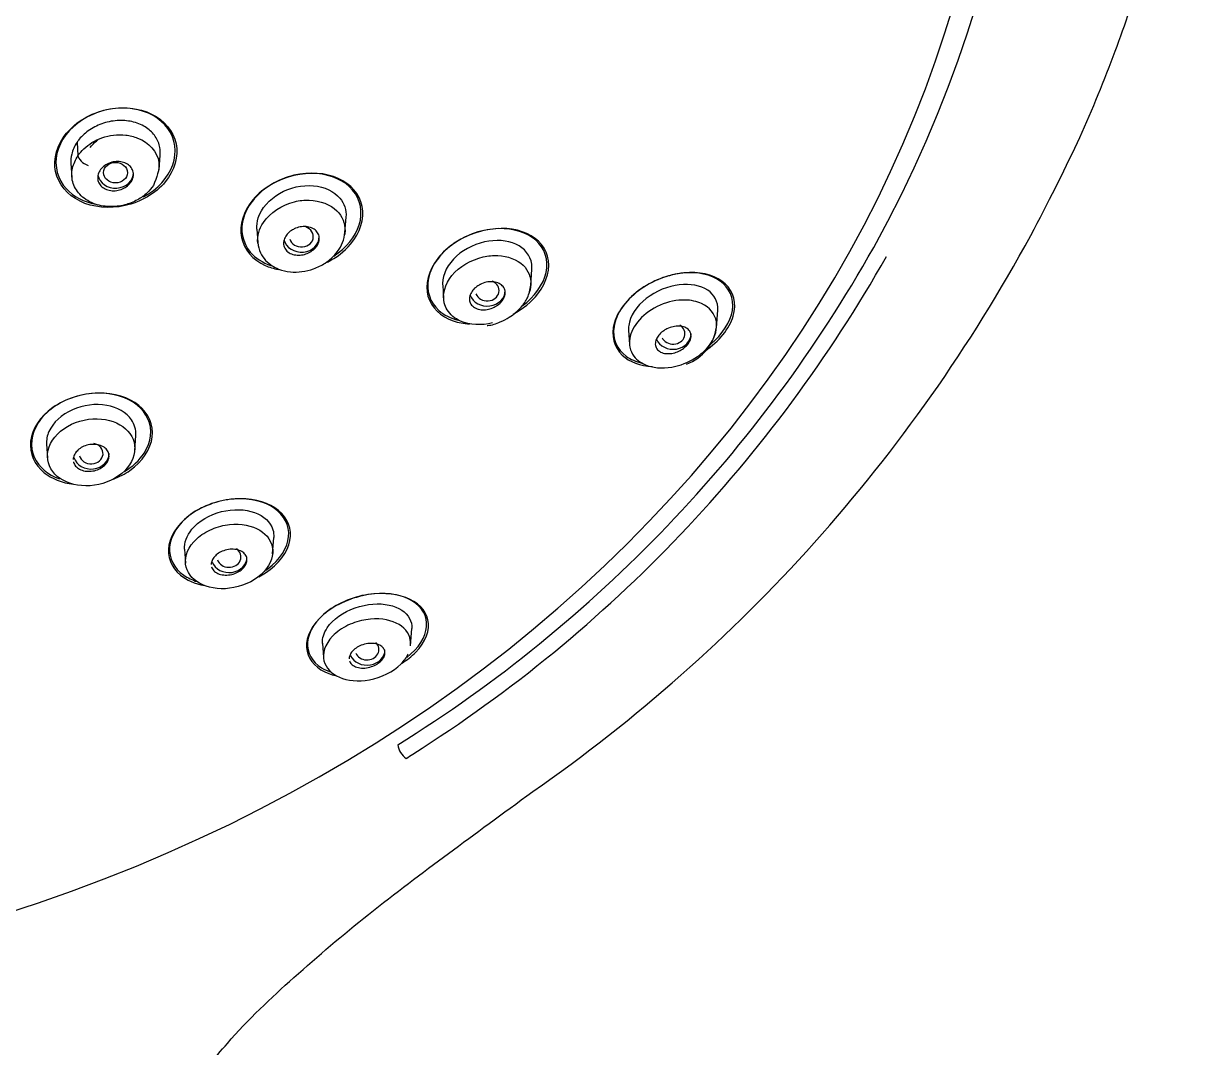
# Model space of a CAD drawing. Header units: millimetres. Extents: x -60 to 7633, y -2614 to 2146.
# Drawn here: x 222.64 to 262.09, y 1435.51 to 1469.87 of the extents above; entities that cross this region are included whole.
import ezdxf

# ---------------------------------------------------------------- set-up
doc = ezdxf.new("R2010")
doc.units = ezdxf.units.MM
doc.layers.get('0').update_dxf_attribs({"color": 250})

msp = doc.modelspace()

# ---------------------------------------------------------------- linework, layer by layer
at = {"linetype": 'Continuous'}
for p, q in [((224.438, 1465.89), (224.465, 1465.436)), ((224.234, 1465.186), (224.269, 1464.691)), ((227.191, 1464.959), (227.225, 1465.454)), ((233.426, 1462.863), (233.463, 1463.38)), ((230.469, 1462.973), (230.501, 1462.526)), ((239.66, 1461.08), (239.698, 1461.626)), ((236.705, 1461.093), (236.736, 1460.64)), ((245.893, 1459.664), (245.934, 1460.249)), ((242.94, 1459.574), (242.972, 1459.111)), ((223.415, 1455.753), (223.447, 1455.298)), ((226.374, 1455.536), (226.41, 1456.053)), ((231, 1452.079), (231.039, 1452.625)), ((228.043, 1452.232), (228.075, 1451.769)), ((235.626, 1448.987), (235.667, 1449.572)), ((232.67, 1449.076), (232.704, 1448.602))]:
    msp.add_line(p, q, dxfattribs=at)
for centre, radius, start, end in [((208.725, 1488.666), 54.288, 304.8211, 331.4959), ((210.599, 1485.178), 46.543, 301.9033, 330.6387), ((210.442, 1485.297), 47.258, 302.3168, 330.5436), ((244.341, 1459.914), 1.568, 290.4357, 351.5134), ((235.918, 1445.799), 0.734, 190.4772, 233.026), ((213.929, 1479.188), 40.232, 302.3829, 302.7703)]:
    msp.add_arc(centre, radius, start, end, dxfattribs=at)
for centre, major_axis, ratio, start_param, end_param in [((204.6, 1481.714), (51.65, 0), 0.866025, -0.447532, 3.589125), ((204.6, 1481.328), (-50.8, 0), 0.866025, 1.920717, 6.283185), ((224.751, 1465.304), (0.275, -0.178), 0.451019, 3.451749, 5.191062), ((225.731, 1464.867), (-0.6, 0), 0.866025, 0.153825, 3.141593), ((231.964, 1462.723), (-0.401, 0.003), 0.865107, 0.24702, 4.530498), ((231.966, 1462.722), (-0.6, 0), 0.866025, 0.21919, 3.141593), ((238.198, 1460.911), (-0.401, 0.006), 0.863945, 0.343251, 4.304649), ((238.202, 1460.909), (-0.6, 0), 0.866025, 0.289882, 3.141593), ((244.43, 1459.463), (-0.402, 0.01), 0.862297, 0.436411, 4.127063), ((244.437, 1459.46), (-0.6, 0), 0.866025, 0.361422, 3.141593), ((224.911, 1455.443), (-0.4, 0.003), 0.866328, 0.218606, 4.489008), ((224.912, 1455.442), (-0.6, 0), 0.866025, 0.26558, 3.141593), ((229.537, 1451.973), (-0.401, 0.006), 0.866667, 0.300388, 4.064805), ((229.54, 1451.969), (-0.6, 0), 0.866025, 0.331322, 3.141593), ((234.163, 1448.867), (-0.401, 0.011), 0.867068, 0.379858, 3.903722), ((234.168, 1448.861), (-0.6, 0), 0.866025, 0.38142, 3.141593)]:
    msp.add_ellipse(centre, major_axis=major_axis, ratio=ratio, start_param=start_param, end_param=end_param, dxfattribs=at)
msp.add_ellipse((225.73, 1464.868), major_axis=(-0.4, 0.001), ratio=0.865796, dxfattribs=at)
for points, knots in [([(256.432, 1462.758), (257.027, 1463.893), (257.97, 1465.715), (259.21, 1468.703), (260.13, 1471.392), (260.798, 1473.81), (261.259, 1475.898), (261.573, 1477.685), (261.786, 1479.246), (261.927, 1480.615), (262.021, 1481.904), (262.081, 1483.254), (262.1, 1484.813), (262.048, 1486.763), (261.88, 1488.967), (261.594, 1491.147), (261.299, 1492.803), (260.997, 1494.241), (260.705, 1495.451), (260.363, 1496.701), (260.042, 1497.767), (259.7, 1498.817), (259.311, 1499.914), (258.842, 1501.136), (258.268, 1502.511), (257.528, 1504.123), (256.597, 1505.953), (255.555, 1507.789), (254.285, 1509.813), (252.695, 1512.089), (250.501, 1514.841), (248.042, 1517.491), (245.726, 1519.658), (243.828, 1521.27), (242.038, 1522.674), (240.367, 1523.874), (238.904, 1524.849), (237.778, 1525.563), (236.544, 1526.307), (235.023, 1527.171), (233.032, 1528.215), (230.694, 1529.318), (228.342, 1530.298), (226.097, 1531.129), (223.811, 1531.882), (221.236, 1532.614), (218.575, 1533.242), (215.756, 1533.781), (213.067, 1534.175), (210.221, 1534.47), (207.418, 1534.649), (205.628, 1534.672), (204.6, 1534.682)], [0, 0, 0, 0, 0.033457, 0.063683, 0.091751, 0.11646, 0.136812, 0.154281, 0.169601, 0.183091, 0.19488, 0.207521, 0.222736, 0.240841, 0.265067, 0.288317, 0.30576, 0.314616, 0.330171, 0.342643, 0.352374, 0.362683, 0.374813, 0.386244, 0.400544, 0.417932, 0.43754, 0.459762, 0.478723, 0.505845, 0.538076, 0.577825, 0.607078, 0.625944, 0.646123, 0.66941, 0.68198, 0.69385, 0.705477, 0.720802, 0.74094, 0.765802, 0.789859, 0.808653, 0.829155, 0.853345, 0.879059, 0.900803, 0.928424, 0.949823, 0.97568, 1, 1, 1, 1]), ([(227.761, 1465.84), (227.672, 1466.264), (227.369, 1466.623), (226.513, 1467.042), (225.957, 1467.099), (224.906, 1466.869), (224.406, 1466.579), (223.765, 1465.805), (223.632, 1465.329), (223.807, 1464.485), (224.112, 1464.12), (224.967, 1463.7), (225.52, 1463.643), (226.578, 1463.878), (227.076, 1464.17), (227.716, 1464.944), (227.849, 1465.416), (227.761, 1465.84)], [0, 0, 0, 0, 0.125, 0.125, 0.25, 0.25, 0.375, 0.375, 0.5, 0.5, 0.625, 0.625, 0.75, 0.75, 0.875, 0.875, 1, 1, 1, 1]), ([(227.383, 1466.473), (227.087, 1466.795), (226.627, 1466.995), (225.61, 1467.06), (225.056, 1466.92), (224.183, 1466.365), (223.865, 1465.948), (223.667, 1465.083), (223.787, 1464.646), (224.318, 1464.067), (224.669, 1463.885), (225.064, 1463.808)], [0, 0, 0, 0, 0.125, 0.125, 0.25, 0.25, 0.375, 0.375, 0.5, 0.5, 0.6014927, 0.6014927, 0.6014927, 0.6014927]), ([(227.225, 1465.451), (227.233, 1465.538), (227.23, 1465.624), (227.216, 1465.708), (227.193, 1465.84), (227.14, 1465.968), (227.063, 1466.08), (226.988, 1466.19), (226.889, 1466.289), (226.772, 1466.369), (226.647, 1466.456), (226.498, 1466.524), (226.338, 1466.565), (226.185, 1466.605), (226.017, 1466.623), (225.849, 1466.618), (225.675, 1466.612), (225.495, 1466.582), (225.326, 1466.528), (225.163, 1466.475), (225.006, 1466.399), (224.867, 1466.306), (224.731, 1466.215), (224.609, 1466.106), (224.511, 1465.987), (224.485, 1465.955), (224.461, 1465.923), (224.438, 1465.89)], [0.1419233, 0.1419233, 0.1419233, 0.1419233, 0.2096355, 0.2096355, 0.2096355, 0.3172255, 0.3172255, 0.3172255, 0.4224839, 0.4224839, 0.4224839, 0.5360354, 0.5360354, 0.5360354, 0.6450683, 0.6450683, 0.6450683, 0.7578803, 0.7578803, 0.7578803, 0.8664607, 0.8664607, 0.8664607, 0.9722823, 0.9722823, 0.9722823, 1, 1, 1, 1]), ([(226.661, 1464.057), (226.723, 1464.089), (226.783, 1464.124), (227.28, 1464.441), (227.597, 1464.858), (227.795, 1465.719), (227.679, 1466.151), (227.383, 1466.473)], [0.7334495, 0.7334495, 0.7334495, 0.7334495, 0.75, 0.75, 0.875, 0.875, 1, 1, 1, 1]), ([(224.465, 1465.436), (224.528, 1465.516), (224.659, 1465.682), (224.938, 1465.889), (225.277, 1466.051), (225.668, 1466.14), (226.083, 1466.142), (226.744, 1465.987), (227.358, 1465.328), (227.107, 1464.703), (227, 1464.438)], [0, 0, 0, 0, 0.072925, 0.150458, 0.232599, 0.319218, 0.41072, 0.50669, 0.791111, 1, 1, 1, 1]), ([(224.883, 1465.709), (224.936, 1465.788), (225.006, 1465.863), (225.086, 1465.927), (225.102, 1465.94), (225.118, 1465.953), (225.135, 1465.965)], [0, 0, 0, 0, 0.05252269, 0.05252269, 0.05252269, 0.06303386, 0.06303386, 0.06303386, 0.06303386]), ([(224.438, 1465.89), (224.354, 1465.762), (224.291, 1465.623), (224.26, 1465.485), (224.236, 1465.384), (224.228, 1465.281), (224.234, 1465.181)], [0, 0, 0, 0, 0.1074037, 0.1074037, 0.1074037, 0.1857009, 0.1857009, 0.1857009, 0.1857009]), ([(227, 1464.438), (226.934, 1464.353), (226.79, 1464.168), (226.46, 1463.935), (226.024, 1463.758), (225.5, 1463.702), (224.95, 1463.809), (224.502, 1464.113), (224.259, 1464.544), (224.243, 1465.015), (224.393, 1465.299), (224.465, 1465.436)], [0, 0, 0, 0, 0.076077, 0.164347, 0.264548, 0.376745, 0.501002, 0.638016, 0.766904, 0.887648, 1, 1, 1, 1]), ([(225.553, 1465.199), (225.618, 1465.222), (225.687, 1465.236), (225.755, 1465.24), (225.822, 1465.244), (225.89, 1465.239), (225.953, 1465.225), (226.016, 1465.21), (226.076, 1465.186), (226.127, 1465.155), (226.179, 1465.123), (226.223, 1465.082), (226.257, 1465.036), (226.29, 1464.991), (226.313, 1464.939), (226.324, 1464.884), (226.334, 1464.831), (226.333, 1464.774), (226.321, 1464.719), (226.309, 1464.664), (226.285, 1464.61), (226.252, 1464.56), (226.22, 1464.51), (226.177, 1464.464), (226.128, 1464.424), (226.078, 1464.384), (226.021, 1464.35), (225.961, 1464.324), (225.9, 1464.297), (225.834, 1464.279), (225.769, 1464.269), (225.702, 1464.259), (225.634, 1464.259), (225.57, 1464.267), (225.504, 1464.276), (225.441, 1464.294), (225.386, 1464.321), (225.329, 1464.347), (225.279, 1464.383), (225.24, 1464.425), (225.2, 1464.467), (225.17, 1464.517), (225.152, 1464.569), (225.134, 1464.621), (225.128, 1464.677), (225.133, 1464.733), (225.138, 1464.787), (225.155, 1464.843), (225.182, 1464.896), (225.209, 1464.947), (225.246, 1464.997), (225.291, 1465.04), (225.335, 1465.084), (225.389, 1465.122), (225.446, 1465.153), (225.48, 1465.171), (225.516, 1465.186), (225.553, 1465.199)], [0, 0, 0, 0, 0.054469, 0.054469, 0.054469, 0.108884, 0.108884, 0.108884, 0.164085, 0.164085, 0.164085, 0.219705, 0.219705, 0.219705, 0.274884, 0.274884, 0.274884, 0.328941, 0.328941, 0.328941, 0.381729, 0.381729, 0.381729, 0.433685, 0.433685, 0.433685, 0.485587, 0.485587, 0.485587, 0.538206, 0.538206, 0.538206, 0.592006, 0.592006, 0.592006, 0.646967, 0.646967, 0.646967, 0.702554, 0.702554, 0.702554, 0.757931, 0.757931, 0.757931, 0.81234, 0.81234, 0.81234, 0.865484, 0.865484, 0.865484, 0.917646, 0.917646, 0.917646, 0.96951, 0.96951, 0.96951, 1, 1, 1, 1]), ([(234.002, 1463.737), (233.92, 1464.148), (233.623, 1464.484), (232.785, 1464.863), (232.239, 1464.904), (231.189, 1464.654), (230.678, 1464.358), (230.016, 1463.579), (229.874, 1463.104), (230.037, 1462.285), (230.336, 1461.943), (230.886, 1461.694), (231.03, 1461.649), (231.181, 1461.619)], [0, 0, 0, 0, 0.125, 0.125, 0.25, 0.25, 0.375, 0.375, 0.5, 0.5, 0.625, 0.625, 0.6641703, 0.6641703, 0.6641703, 0.6641703]), ([(233.683, 1464.285), (233.415, 1464.601), (232.98, 1464.797), (231.989, 1464.874), (231.433, 1464.747), (230.517, 1464.213), (230.162, 1463.802), (229.896, 1462.948), (229.985, 1462.516), (230.42, 1462.001), (230.66, 1461.848), (230.94, 1461.753)], [0, 0, 0, 0, 0.125, 0.125, 0.25, 0.25, 0.375, 0.375, 0.5, 0.5, 0.5797431, 0.5797431, 0.5797431, 0.5797431]), ([(230.472, 1462.969), (230.463, 1463.092), (230.477, 1463.22), (230.619, 1463.665), (230.888, 1463.971), (231.581, 1464.372), (231.998, 1464.461), (232.74, 1464.4), (233.064, 1464.245), (233.405, 1463.835), (233.477, 1463.612), (233.461, 1463.377)], [0.4500672, 0.4500672, 0.4500672, 0.4500672, 0.5, 0.5, 0.625, 0.625, 0.75, 0.75, 0.875, 0.875, 0.9680675, 0.9680675, 0.9680675, 0.9680675]), ([(233.049, 1462.067), (233.462, 1462.335), (233.78, 1462.719), (234.037, 1463.543), (233.95, 1463.969), (233.683, 1464.285)], [0.7585401, 0.7585401, 0.7585401, 0.7585401, 0.875, 0.875, 1, 1, 1, 1]), ([(230.502, 1462.503), (230.48, 1462.733), (230.637, 1463.347), (231.482, 1463.895), (232.44, 1463.988), (233.219, 1463.695), (233.449, 1463.13), (233.425, 1462.837), (233.419, 1462.798)], [0.2677181, 0.2677181, 0.2677181, 0.2677181, 0.3614721, 0.5000223, 0.5553, 0.679153, 0.7812145, 0.7969456, 0.7969456, 0.7969456, 0.7969456]), ([(232.837, 1461.868), (233.137, 1462.02), (233.408, 1462.224), (233.944, 1462.857), (234.085, 1463.325), (234.002, 1463.737)], [0.7981817, 0.7981817, 0.7981817, 0.7981817, 0.875, 0.875, 1, 1, 1, 1]), ([(230.501, 1462.521), (230.522, 1462.392), (230.562, 1462.188), (230.747, 1461.923), (230.964, 1461.745), (231.241, 1461.605), (231.581, 1461.525), (231.985, 1461.534), (232.389, 1461.63), (232.724, 1461.798), (232.991, 1462.005), (233.198, 1462.231), (233.371, 1462.534), (233.408, 1462.742), (233.427, 1462.872)], [0, 0, 0, 0, 0.095216, 0.178522, 0.251073, 0.313623, 0.412228, 0.503547, 0.595769, 0.693451, 0.754521, 0.826038, 0.907794, 1, 1, 1, 1]), ([(231.769, 1463.001), (231.834, 1463.027), (231.903, 1463.045), (231.971, 1463.054), (232.039, 1463.063), (232.107, 1463.062), (232.171, 1463.052), (232.236, 1463.042), (232.297, 1463.023), (232.35, 1462.995), (232.404, 1462.967), (232.451, 1462.929), (232.487, 1462.885), (232.521, 1462.842), (232.546, 1462.791), (232.558, 1462.738), (232.569, 1462.686), (232.569, 1462.63), (232.557, 1462.575), (232.545, 1462.522), (232.522, 1462.468), (232.489, 1462.418), (232.458, 1462.369), (232.416, 1462.323), (232.369, 1462.282), (232.321, 1462.242), (232.266, 1462.207), (232.208, 1462.179), (232.149, 1462.15), (232.085, 1462.129), (232.021, 1462.116), (231.954, 1462.102), (231.886, 1462.097), (231.822, 1462.101), (231.756, 1462.105), (231.691, 1462.119), (231.634, 1462.141), (231.576, 1462.164), (231.524, 1462.197), (231.482, 1462.236), (231.441, 1462.275), (231.409, 1462.323), (231.389, 1462.374), (231.37, 1462.424), (231.363, 1462.479), (231.368, 1462.535), (231.373, 1462.588), (231.389, 1462.644), (231.416, 1462.696), (231.442, 1462.746), (231.479, 1462.796), (231.522, 1462.839), (231.565, 1462.882), (231.617, 1462.922), (231.672, 1462.953), (231.703, 1462.971), (231.736, 1462.987), (231.769, 1463.001)], [0, 0, 0, 0, 0.054975, 0.054975, 0.054975, 0.109842, 0.109842, 0.109842, 0.166333, 0.166333, 0.166333, 0.223773, 0.223773, 0.223773, 0.280456, 0.280456, 0.280456, 0.334967, 0.334967, 0.334967, 0.386992, 0.386992, 0.386992, 0.437402, 0.437402, 0.437402, 0.487674, 0.487674, 0.487674, 0.539228, 0.539228, 0.539228, 0.592963, 0.592963, 0.592963, 0.648947, 0.648947, 0.648947, 0.706276, 0.706276, 0.706276, 0.763329, 0.763329, 0.763329, 0.818535, 0.818535, 0.818535, 0.871248, 0.871248, 0.871248, 0.922032, 0.922032, 0.922032, 0.972222, 0.972222, 0.972222, 1, 1, 1, 1]), ([(240.223, 1462.063), (240.115, 1462.449), (239.8, 1462.741), (238.951, 1463.034), (238.41, 1463.035), (237.366, 1462.72), (236.857, 1462.395), (236.222, 1461.586), (236.105, 1461.11), (236.319, 1460.339), (236.637, 1460.041), (237.227, 1459.837), (237.411, 1459.803), (237.604, 1459.791)], [0, 0, 0, 0, 0.125, 0.125, 0.25, 0.25, 0.375, 0.375, 0.5, 0.5, 0.625, 0.625, 0.6738157, 0.6738157, 0.6738157, 0.6738157]), ([(239.829, 1462.599), (239.53, 1462.865), (239.083, 1463.003), (238.083, 1462.975), (237.535, 1462.803), (236.645, 1462.192), (236.32, 1461.754), (236.14, 1460.909), (236.278, 1460.511), (236.748, 1460.092), (236.973, 1459.98), (237.229, 1459.916)], [0, 0, 0, 0, 0.125, 0.125, 0.25, 0.25, 0.375, 0.375, 0.5, 0.5, 0.5726426, 0.5726426, 0.5726426, 0.5726426]), ([(239.698, 1461.624), (239.699, 1461.645), (239.7, 1461.666), (239.701, 1461.992), (239.533, 1462.252), (238.999, 1462.571), (238.632, 1462.627), (237.864, 1462.512), (237.464, 1462.33), (236.876, 1461.803), (236.704, 1461.459), (236.703, 1461.13), (236.704, 1461.11), (236.705, 1461.09)], [0.1163691, 0.1163691, 0.1163691, 0.1163691, 0.125, 0.125, 0.25, 0.25, 0.375, 0.375, 0.5, 0.5, 0.625, 0.625, 0.6333407, 0.6333407, 0.6333407, 0.6333407]), ([(239.376, 1460.397), (239.786, 1460.699), (240.087, 1461.115), (240.265, 1461.944), (240.128, 1462.334), (239.829, 1462.599)], [0.7560686, 0.7560686, 0.7560686, 0.7560686, 0.875, 0.875, 1, 1, 1, 1]), ([(238.38, 1459.826), (238, 1459.731), (237.348, 1459.77), (236.888, 1460.161), (236.663, 1460.679), (236.874, 1461.496), (237.839, 1462.047), (238.746, 1462.124), (239.471, 1461.857), (239.717, 1461.25), (239.628, 1460.871), (239.577, 1460.752)], [0, 0, 0, 0, 0.12642, 0.2088293, 0.245518, 0.3712552, 0.5029163, 0.55779, 0.6761132, 0.7780351, 0.8263551, 0.8263551, 0.8263551, 0.8263551]), ([(239.065, 1460.123), (239.39, 1460.296), (239.684, 1460.529), (240.217, 1461.209), (240.331, 1461.677), (240.223, 1462.063)], [0.7922791, 0.7922791, 0.7922791, 0.7922791, 0.875, 0.875, 1, 1, 1, 1]), ([(238.012, 1461.14), (238.078, 1461.169), (238.149, 1461.189), (238.217, 1461.2), (238.286, 1461.21), (238.354, 1461.212), (238.417, 1461.204), (238.483, 1461.196), (238.545, 1461.178), (238.598, 1461.152), (238.653, 1461.125), (238.699, 1461.088), (238.733, 1461.044), (238.767, 1461.001), (238.789, 1460.95), (238.798, 1460.895), (238.806, 1460.845), (238.802, 1460.789), (238.786, 1460.734), (238.77, 1460.683), (238.744, 1460.63), (238.709, 1460.582), (238.676, 1460.536), (238.634, 1460.491), (238.586, 1460.452), (238.538, 1460.414), (238.484, 1460.379), (238.427, 1460.352), (238.368, 1460.323), (238.305, 1460.301), (238.243, 1460.287), (238.176, 1460.272), (238.109, 1460.265), (238.045, 1460.267), (237.978, 1460.269), (237.913, 1460.281), (237.856, 1460.302), (237.797, 1460.324), (237.745, 1460.355), (237.704, 1460.395), (237.664, 1460.434), (237.633, 1460.481), (237.617, 1460.534), (237.601, 1460.583), (237.598, 1460.639), (237.607, 1460.694), (237.616, 1460.746), (237.636, 1460.8), (237.666, 1460.851), (237.694, 1460.899), (237.732, 1460.946), (237.777, 1460.988), (237.821, 1461.029), (237.872, 1461.067), (237.926, 1461.098), (237.954, 1461.114), (237.982, 1461.128), (238.012, 1461.14)], [0, 0, 0, 0, 0.05598, 0.05598, 0.05598, 0.111785, 0.111785, 0.111785, 0.170385, 0.170385, 0.170385, 0.230442, 0.230442, 0.230442, 0.288947, 0.288947, 0.288947, 0.343524, 0.343524, 0.343524, 0.393971, 0.393971, 0.393971, 0.442095, 0.442095, 0.442095, 0.490364, 0.490364, 0.490364, 0.540912, 0.540912, 0.540912, 0.595048, 0.595048, 0.595048, 0.652838, 0.652838, 0.652838, 0.712748, 0.712748, 0.712748, 0.77194, 0.77194, 0.77194, 0.827709, 0.827709, 0.827709, 0.879219, 0.879219, 0.879219, 0.927808, 0.927808, 0.927808, 0.975827, 0.975827, 0.975827, 1, 1, 1, 1]), ([(246.183, 1461.137), (245.904, 1461.398), (245.478, 1461.529), (244.486, 1461.5), (243.936, 1461.338), (242.97, 1460.72), (242.594, 1460.27), (242.337, 1459.405), (242.451, 1459.004), (242.97, 1458.515), (243.329, 1458.385), (243.739, 1458.364)], [0, 0, 0, 0, 0.125, 0.125, 0.25, 0.25, 0.375, 0.375, 0.5, 0.5, 0.6081902, 0.6081902, 0.6081902, 0.6081902]), ([(246.011, 1461.232), (245.7, 1461.454), (245.259, 1461.547), (244.261, 1461.445), (243.724, 1461.247), (242.829, 1460.579), (242.518, 1460.123), (242.386, 1459.293), (242.553, 1458.931), (243.01, 1458.603), (243.189, 1458.526), (243.389, 1458.48)], [0, 0, 0, 0, 0.125, 0.125, 0.25, 0.25, 0.375, 0.375, 0.5, 0.5, 0.5592231, 0.5592231, 0.5592231, 0.5592231]), ([(245.704, 1459.118), (246.089, 1459.441), (246.361, 1459.858), (246.489, 1460.656), (246.323, 1461.01), (246.011, 1461.232)], [0.7602829, 0.7602829, 0.7602829, 0.7602829, 0.875, 0.875, 1, 1, 1, 1]), ([(238.202, 1459.74), (238.209, 1459.74), (238.346, 1459.746), (238.615, 1459.839), (239, 1460.034), (239.329, 1460.312), (239.587, 1460.698), (239.634, 1460.938), (239.66, 1461.093)], [0, 0, 0, 0, 0.008972, 0.207641, 0.361093, 0.59882, 0.778091, 1, 1, 1, 1]), ([(245.933, 1460.246), (245.953, 1460.533), (245.819, 1460.774), (245.357, 1461.085), (245.014, 1461.149), (244.272, 1461.059), (243.86, 1460.899), (243.21, 1460.393), (242.984, 1460.046), (242.938, 1459.679), (242.937, 1459.623), (242.941, 1459.569)], [0.1316633, 0.1316633, 0.1316633, 0.1316633, 0.25, 0.25, 0.375, 0.375, 0.5, 0.5, 0.625, 0.625, 0.6481973, 0.6481973, 0.6481973, 0.6481973]), ([(245.518, 1458.893), (245.968, 1459.199), (246.326, 1459.636), (246.576, 1460.483), (246.462, 1460.877), (246.183, 1461.137)], [0.7549808, 0.7549808, 0.7549808, 0.7549808, 0.875, 0.875, 1, 1, 1, 1]), ([(244.521, 1458.37), (244.184, 1458.289), (243.608, 1458.305), (243.132, 1458.634), (242.93, 1459.068), (243.01, 1459.633), (243.584, 1460.264), (244.288, 1460.56), (244.912, 1460.615), (245.539, 1460.487), (246, 1459.956), (245.811, 1459.193), (245.24, 1458.635), (244.774, 1458.431), (244.521, 1458.37)], [0, 0, 0, 0, 0.111973, 0.193359, 0.243142, 0.327374, 0.416007, 0.508194, 0.556146, 0.629207, 0.74826, 0.846003, 0.915799, 1, 1, 1, 1]), ([(244.228, 1459.627), (244.295, 1459.66), (244.366, 1459.685), (244.435, 1459.7), (244.504, 1459.715), (244.572, 1459.721), (244.635, 1459.719), (244.704, 1459.716), (244.768, 1459.703), (244.823, 1459.681), (244.881, 1459.658), (244.931, 1459.624), (244.967, 1459.582), (245.002, 1459.541), (245.026, 1459.49), (245.034, 1459.435), (245.041, 1459.385), (245.036, 1459.33), (245.018, 1459.274), (245.002, 1459.225), (244.975, 1459.174), (244.94, 1459.126), (244.907, 1459.082), (244.866, 1459.039), (244.821, 1459.001), (244.774, 1458.962), (244.723, 1458.928), (244.669, 1458.899), (244.612, 1458.869), (244.551, 1458.844), (244.491, 1458.827), (244.425, 1458.808), (244.358, 1458.797), (244.295, 1458.795), (244.225, 1458.792), (244.159, 1458.799), (244.1, 1458.816), (244.038, 1458.833), (243.983, 1458.862), (243.94, 1458.899), (243.898, 1458.936), (243.867, 1458.982), (243.85, 1459.035), (243.835, 1459.084), (243.833, 1459.139), (243.845, 1459.196), (243.855, 1459.246), (243.876, 1459.299), (243.908, 1459.349), (243.936, 1459.395), (243.974, 1459.441), (244.017, 1459.481), (244.06, 1459.522), (244.109, 1459.559), (244.161, 1459.59), (244.183, 1459.603), (244.205, 1459.615), (244.228, 1459.627)], [0, 0, 0, 0, 0.056664, 0.056664, 0.056664, 0.113057, 0.113057, 0.113057, 0.174093, 0.174093, 0.174093, 0.237763, 0.237763, 0.237763, 0.299225, 0.299225, 0.299225, 0.354385, 0.354385, 0.354385, 0.403047, 0.403047, 0.403047, 0.448343, 0.448343, 0.448343, 0.493993, 0.493993, 0.493993, 0.54296, 0.54296, 0.54296, 0.597163, 0.597163, 0.597163, 0.656959, 0.656959, 0.656959, 0.720299, 0.720299, 0.720299, 0.782719, 0.782719, 0.782719, 0.839638, 0.839638, 0.839638, 0.889793, 0.889793, 0.889793, 0.93566, 0.93566, 0.93566, 0.980913, 0.980913, 0.980913, 1, 1, 1, 1]), ([(226.507, 1457.057), (226.172, 1457.329), (225.682, 1457.481), (224.617, 1457.464), (224.05, 1457.286), (223.204, 1456.686), (222.93, 1456.268), (222.833, 1455.452), (223.006, 1455.069), (223.587, 1454.598), (223.932, 1454.46), (224.315, 1454.41)], [0, 0, 0, 0, 0.125, 0.125, 0.25, 0.25, 0.375, 0.375, 0.5, 0.5, 0.5946421, 0.5946421, 0.5946421, 0.5946421]), ([(226.819, 1456.605), (226.662, 1456.959), (226.315, 1457.234), (225.409, 1457.51), (224.849, 1457.502), (223.834, 1457.175), (223.384, 1456.855), (222.891, 1456.097), (222.85, 1455.671), (223.149, 1454.998), (223.456, 1454.736), (223.853, 1454.59)], [0, 0, 0, 0, 0.125, 0.125, 0.25, 0.25, 0.375, 0.375, 0.5, 0.5, 0.6146864, 0.6146864, 0.6146864, 0.6146864]), ([(226.408, 1456.05), (226.421, 1456.238), (226.37, 1456.421), (226.099, 1456.821), (225.797, 1456.994), (225.069, 1457.126), (224.645, 1457.072), (223.92, 1456.751), (223.63, 1456.479), (223.432, 1456.041), (223.406, 1455.893), (223.417, 1455.75)], [0.1697829, 0.1697829, 0.1697829, 0.1697829, 0.25, 0.25, 0.375, 0.375, 0.5, 0.5, 0.625, 0.625, 0.6865411, 0.6865411, 0.6865411, 0.6865411]), ([(225.659, 1454.583), (225.858, 1454.66), (226.047, 1454.759), (226.64, 1455.18), (226.913, 1455.599), (227.009, 1456.402), (226.842, 1456.785), (226.507, 1457.057)], [0.7009889, 0.7009889, 0.7009889, 0.7009889, 0.75, 0.75, 0.875, 0.875, 1, 1, 1, 1]), ([(226.377, 1455.61), (226.377, 1455.903), (226.231, 1456.164), (225.72, 1456.53), (225.367, 1456.63), (224.575, 1456.585), (224.169, 1456.434), (223.593, 1455.948), (223.436, 1455.631), (223.453, 1455.046), (223.606, 1454.786), (224.133, 1454.429), (224.488, 1454.337), (225.262, 1454.391), (225.655, 1454.538), (226.219, 1455.012), (226.378, 1455.318), (226.377, 1455.61)], [0, 0, 0, 0, 0.125, 0.125, 0.25, 0.25, 0.375, 0.375, 0.5, 0.5, 0.625, 0.625, 0.75, 0.75, 0.875, 0.875, 1, 1, 1, 1]), ([(226.029, 1454.842), (226.303, 1455.008), (226.534, 1455.221), (226.933, 1455.832), (226.975, 1456.252), (226.819, 1456.605)], [0.7975885, 0.7975885, 0.7975885, 0.7975885, 0.875, 0.875, 1, 1, 1, 1]), ([(224.321, 1455.164), (224.321, 1455.162), (224.322, 1455.161), (224.322, 1455.159), (224.334, 1455.111), (224.358, 1455.064), (224.392, 1455.024), (224.426, 1454.982), (224.472, 1454.946), (224.525, 1454.918), (224.578, 1454.889), (224.641, 1454.868), (224.708, 1454.857), (224.774, 1454.846), (224.845, 1454.843), (224.916, 1454.851), (224.985, 1454.858), (225.055, 1454.874), (225.12, 1454.899), (225.182, 1454.922), (225.241, 1454.953), (225.293, 1454.99), (225.342, 1455.025), (225.386, 1455.067), (225.42, 1455.111), (225.454, 1455.155), (225.48, 1455.203), (225.495, 1455.25), (225.51, 1455.299), (225.515, 1455.349), (225.51, 1455.396), (225.504, 1455.445), (225.487, 1455.493), (225.461, 1455.535), (225.433, 1455.579), (225.394, 1455.619), (225.347, 1455.652), (225.298, 1455.685), (225.24, 1455.711), (225.177, 1455.728), (225.114, 1455.745), (225.044, 1455.753), (224.973, 1455.752), (224.904, 1455.75), (224.833, 1455.74), (224.765, 1455.72), (224.7, 1455.701), (224.637, 1455.674), (224.581, 1455.641), (224.526, 1455.609), (224.477, 1455.57), (224.438, 1455.527), (224.398, 1455.486), (224.367, 1455.439), (224.346, 1455.392), (224.334, 1455.366), (224.326, 1455.339), (224.32, 1455.313)], [0.0531903, 0.0531903, 0.0531903, 0.0531903, 0.0549746, 0.0549746, 0.0549746, 0.1098424, 0.1098424, 0.1098424, 0.1663328, 0.1663328, 0.1663328, 0.2237733, 0.2237733, 0.2237733, 0.280456, 0.280456, 0.280456, 0.3349672, 0.3349672, 0.3349672, 0.3869917, 0.3869917, 0.3869917, 0.4374018, 0.4374018, 0.4374018, 0.4876744, 0.4876744, 0.4876744, 0.5392283, 0.5392283, 0.5392283, 0.5929633, 0.5929633, 0.5929633, 0.6489469, 0.6489469, 0.6489469, 0.7062755, 0.7062755, 0.7062755, 0.7633287, 0.7633287, 0.7633287, 0.8185348, 0.8185348, 0.8185348, 0.8712475, 0.8712475, 0.8712475, 0.9220317, 0.9220317, 0.9220317, 0.972222, 0.972222, 0.972222, 1, 1, 1, 1]), ([(231.201, 1453.527), (230.893, 1453.783), (230.431, 1453.93), (229.377, 1453.922), (228.798, 1453.757), (227.9, 1453.175), (227.595, 1452.761), (227.451, 1451.986), (227.598, 1451.621), (228.112, 1451.194), (228.393, 1451.072), (228.716, 1451.012)], [0, 0, 0, 0, 0.125, 0.125, 0.25, 0.25, 0.375, 0.375, 0.5, 0.5, 0.5847224, 0.5847224, 0.5847224, 0.5847224]), ([(231.063, 1453.603), (230.733, 1453.834), (230.262, 1453.952), (229.216, 1453.891), (228.658, 1453.7), (227.831, 1453.092), (227.576, 1452.686), (227.512, 1451.928), (227.692, 1451.59), (228.147, 1451.272), (228.3, 1451.199), (228.469, 1451.145)], [0, 0, 0, 0, 0.125, 0.125, 0.25, 0.25, 0.375, 0.375, 0.5, 0.5, 0.5492564, 0.5492564, 0.5492564, 0.5492564]), ([(228.044, 1452.229), (228.03, 1452.448), (228.113, 1452.687), (228.513, 1453.171), (228.886, 1453.391), (229.68, 1453.595), (230.083, 1453.575), (230.707, 1453.352), (230.929, 1453.142), (231.034, 1452.804), (231.043, 1452.715), (231.036, 1452.624)], [0.4001564, 0.4001564, 0.4001564, 0.4001564, 0.5, 0.5, 0.625, 0.625, 0.75, 0.75, 0.875, 0.875, 0.9160438, 0.9160438, 0.9160438, 0.9160438]), ([(230.537, 1451.31), (230.613, 1451.349), (230.686, 1451.392), (231.208, 1451.731), (231.509, 1452.138), (231.653, 1452.911), (231.51, 1453.271), (231.201, 1453.527)], [0.7304739, 0.7304739, 0.7304739, 0.7304739, 0.75, 0.75, 0.875, 0.875, 1, 1, 1, 1]), ([(230.777, 1451.535), (230.797, 1451.548), (230.816, 1451.561), (231.249, 1451.879), (231.505, 1452.288), (231.568, 1453.033), (231.392, 1453.372), (231.063, 1453.603)], [0.7443421, 0.7443421, 0.7443421, 0.7443421, 0.75, 0.75, 0.875, 0.875, 1, 1, 1, 1]), ([(231.002, 1452.21), (230.981, 1452.482), (230.824, 1452.716), (230.307, 1453.025), (229.954, 1453.105), (229.356, 1453.04), (229.157, 1452.989), (228.777, 1452.828), (228.594, 1452.714), (228.174, 1452.326), (228.045, 1452.004), (228.145, 1451.195), (228.781, 1450.825), (229.946, 1450.969), (230.345, 1451.138), (230.886, 1451.633), (231.022, 1451.939), (231.002, 1452.21)], [0, 0, 0, 0, 0.125, 0.125, 0.25, 0.25, 0.3125, 0.3125, 0.375, 0.375, 0.5, 0.5, 0.75, 0.75, 0.875, 0.875, 1, 1, 1, 1]), ([(228.952, 1451.639), (228.952, 1451.638), (228.952, 1451.638), (228.952, 1451.637), (228.966, 1451.591), (228.991, 1451.548), (229.026, 1451.512), (229.062, 1451.473), (229.11, 1451.441), (229.165, 1451.416), (229.222, 1451.391), (229.288, 1451.375), (229.358, 1451.368), (229.427, 1451.361), (229.501, 1451.364), (229.575, 1451.377), (229.644, 1451.388), (229.714, 1451.409), (229.778, 1451.437), (229.838, 1451.464), (229.895, 1451.497), (229.943, 1451.535), (229.99, 1451.57), (230.03, 1451.611), (230.061, 1451.654), (230.092, 1451.696), (230.114, 1451.741), (230.127, 1451.785), (230.14, 1451.831), (230.143, 1451.878), (230.137, 1451.921), (230.13, 1451.967), (230.111, 1452.011), (230.083, 1452.05), (230.054, 1452.091), (230.012, 1452.127), (229.963, 1452.156), (229.912, 1452.186), (229.85, 1452.208), (229.783, 1452.22), (229.717, 1452.233), (229.644, 1452.236), (229.57, 1452.229), (229.5, 1452.222), (229.428, 1452.207), (229.36, 1452.182), (229.296, 1452.16), (229.235, 1452.13), (229.182, 1452.095), (229.131, 1452.061), (229.086, 1452.022), (229.049, 1451.981), (229.014, 1451.94), (228.986, 1451.896), (228.967, 1451.852), (228.958, 1451.829), (228.951, 1451.807), (228.947, 1451.785)], [0.0553908, 0.0553908, 0.0553908, 0.0553908, 0.0559801, 0.0559801, 0.0559801, 0.1117852, 0.1117852, 0.1117852, 0.1703855, 0.1703855, 0.1703855, 0.2304415, 0.2304415, 0.2304415, 0.2889475, 0.2889475, 0.2889475, 0.3435242, 0.3435242, 0.3435242, 0.3939711, 0.3939711, 0.3939711, 0.4420946, 0.4420946, 0.4420946, 0.4903644, 0.4903644, 0.4903644, 0.5409121, 0.5409121, 0.5409121, 0.5950478, 0.5950478, 0.5950478, 0.6528375, 0.6528375, 0.6528375, 0.7127477, 0.7127477, 0.7127477, 0.7719404, 0.7719404, 0.7719404, 0.8277092, 0.8277092, 0.8277092, 0.8792192, 0.8792192, 0.8792192, 0.9278082, 0.9278082, 0.9278082, 0.9758265, 0.9758265, 0.9758265, 1, 1, 1, 1]), ([(236.21, 1449.865), (236.065, 1450.534), (235.109, 1450.913), (233.466, 1450.55), (232.919, 1450.265), (232.223, 1449.554), (232.083, 1449.143), (232.227, 1448.472), (232.498, 1448.205), (232.96, 1448.032), (233.034, 1448.01), (233.112, 1447.991)], [0, 0, 0, 0, 0.25, 0.25, 0.375, 0.375, 0.5, 0.5, 0.625, 0.625, 0.6472852, 0.6472852, 0.6472852, 0.6472852]), ([(235.694, 1450.488), (235.372, 1450.689), (234.917, 1450.784), (233.872, 1450.692), (233.303, 1450.492), (232.453, 1449.871), (232.199, 1449.469), (232.143, 1448.755), (232.324, 1448.452), (232.739, 1448.194), (232.849, 1448.143), (232.969, 1448.104)], [0, 0, 0, 0, 0.125, 0.125, 0.25, 0.25, 0.375, 0.375, 0.5, 0.5, 0.5377148, 0.5377148, 0.5377148, 0.5377148]), ([(232.673, 1449.072), (232.662, 1449.239), (232.713, 1449.422), (233.019, 1449.874), (233.376, 1450.129), (234.164, 1450.405), (234.578, 1450.43), (235.234, 1450.291), (235.48, 1450.13), (235.649, 1449.808), (235.673, 1449.691), (235.665, 1449.568)], [0.418525, 0.418525, 0.418525, 0.418525, 0.5, 0.5, 0.625, 0.625, 0.75, 0.75, 0.875, 0.875, 0.9337173, 0.9337173, 0.9337173, 0.9337173]), ([(235.497, 1448.599), (235.897, 1448.904), (236.138, 1449.294), (236.193, 1449.984), (236.016, 1450.288), (235.694, 1450.488)], [0.7540014, 0.7540014, 0.7540014, 0.7540014, 0.875, 0.875, 1, 1, 1, 1]), ([(235.619, 1449.183), (235.576, 1449.429), (235.409, 1449.629), (234.887, 1449.879), (234.533, 1449.935), (233.929, 1449.835), (233.724, 1449.773), (233.331, 1449.585), (233.148, 1449.456), (232.746, 1449.039), (232.662, 1448.726), (232.842, 1448.005), (233.476, 1447.71), (234.638, 1447.925), (235.049, 1448.12), (235.412, 1448.489), (235.492, 1448.604), (235.546, 1448.72)], [0, 0, 0, 0, 0.125, 0.125, 0.25, 0.25, 0.3125, 0.3125, 0.375, 0.375, 0.5, 0.5, 0.75, 0.75, 0.875, 0.875, 0.9275001, 0.9275001, 0.9275001, 0.9275001]), ([(235.34, 1448.411), (235.512, 1448.518), (235.667, 1448.639), (236.145, 1449.126), (236.282, 1449.531), (236.21, 1449.865)], [0.8293215, 0.8293215, 0.8293215, 0.8293215, 0.875, 0.875, 1, 1, 1, 1]), ([(233.577, 1448.493), (233.589, 1448.45), (233.612, 1448.41), (233.645, 1448.376), (233.68, 1448.339), (233.728, 1448.309), (233.783, 1448.287), (233.841, 1448.264), (233.909, 1448.249), (233.983, 1448.245), (234.054, 1448.241), (234.132, 1448.247), (234.21, 1448.264), (234.279, 1448.278), (234.351, 1448.302), (234.417, 1448.333), (234.475, 1448.36), (234.531, 1448.394), (234.578, 1448.431), (234.622, 1448.466), (234.66, 1448.505), (234.689, 1448.544), (234.719, 1448.584), (234.741, 1448.625), (234.753, 1448.666), (234.767, 1448.709), (234.771, 1448.751), (234.766, 1448.79), (234.76, 1448.834), (234.744, 1448.875), (234.717, 1448.91), (234.689, 1448.949), (234.648, 1448.983), (234.599, 1449.009), (234.547, 1449.037), (234.483, 1449.057), (234.413, 1449.066), (234.345, 1449.076), (234.268, 1449.075), (234.189, 1449.065), (234.118, 1449.055), (234.043, 1449.035), (233.973, 1449.008), (233.911, 1448.983), (233.851, 1448.952), (233.798, 1448.916), (233.75, 1448.882), (233.708, 1448.845), (233.673, 1448.806), (233.64, 1448.767), (233.613, 1448.726), (233.596, 1448.686), (233.588, 1448.669), (233.582, 1448.652), (233.578, 1448.635)], [0.0566643, 0.0566643, 0.0566643, 0.0566643, 0.1130572, 0.1130572, 0.1130572, 0.1740926, 0.1740926, 0.1740926, 0.2377628, 0.2377628, 0.2377628, 0.2992249, 0.2992249, 0.2992249, 0.3543849, 0.3543849, 0.3543849, 0.4030468, 0.4030468, 0.4030468, 0.4483428, 0.4483428, 0.4483428, 0.4939928, 0.4939928, 0.4939928, 0.5429598, 0.5429598, 0.5429598, 0.5971634, 0.5971634, 0.5971634, 0.6569589, 0.6569589, 0.6569589, 0.7202992, 0.7202992, 0.7202992, 0.7827191, 0.7827191, 0.7827191, 0.8396382, 0.8396382, 0.8396382, 0.8897929, 0.8897929, 0.8897929, 0.9356596, 0.9356596, 0.9356596, 0.9809131, 0.9809131, 0.9809131, 1, 1, 1, 1]), ([(219.31, 1298.11), (219.354, 1299.589), (219.443, 1302.531), (219.554, 1307.75), (219.677, 1313.405), (219.784, 1319.002), (219.877, 1324.165), (219.944, 1328.713), (220.023, 1332.74), (220.111, 1336.92), (220.218, 1341.693), (220.342, 1347.361), (220.47, 1353.678), (220.644, 1360.634), (220.858, 1368.007), (221.081, 1375.403), (221.3, 1382.565), (221.504, 1389.381), (221.715, 1395.871), (221.926, 1401.989), (222.127, 1407.037), (222.348, 1411.128), (222.587, 1414.432), (222.921, 1417.893), (223.427, 1421.635), (224.127, 1425.07), (225.073, 1428.136), (226.083, 1430.444), (227.177, 1432.417), (228.238, 1434.1), (229.721, 1436.026), (231.732, 1437.911), (234.197, 1440.01), (236.976, 1442.085), (238.683, 1443.341), (239.724, 1444.098)], [0, 0, 0, 0, 0.025915, 0.060964, 0.098396, 0.135571, 0.168623, 0.197953, 0.223289, 0.246278, 0.278562, 0.315351, 0.355632, 0.400525, 0.449605, 0.497899, 0.543266, 0.587902, 0.629644, 0.668854, 0.706522, 0.727882, 0.748704, 0.771152, 0.79597, 0.823206, 0.841257, 0.860992, 0.874841, 0.889186, 0.90313, 0.92607, 0.950058, 0.974487, 1, 1, 1, 1])]:
    msp.add_open_spline(points, degree=3, knots=knots, dxfattribs=at)
for points in [[(224.32, 1455.313), (224.315, 1455.288), (224.312, 1455.264), (224.312, 1455.24)], [(228.947, 1451.785), (228.942, 1451.763), (228.94, 1451.742), (228.94, 1451.72)], [(235.627, 1449.016), (235.631, 1449.074), (235.629, 1449.129), (235.619, 1449.183)], [(233.578, 1448.635), (233.571, 1448.609), (233.568, 1448.584), (233.568, 1448.56)]]:
    msp.add_open_spline(points, degree=3, dxfattribs=at)

doc.saveas('drawing.dxf')
